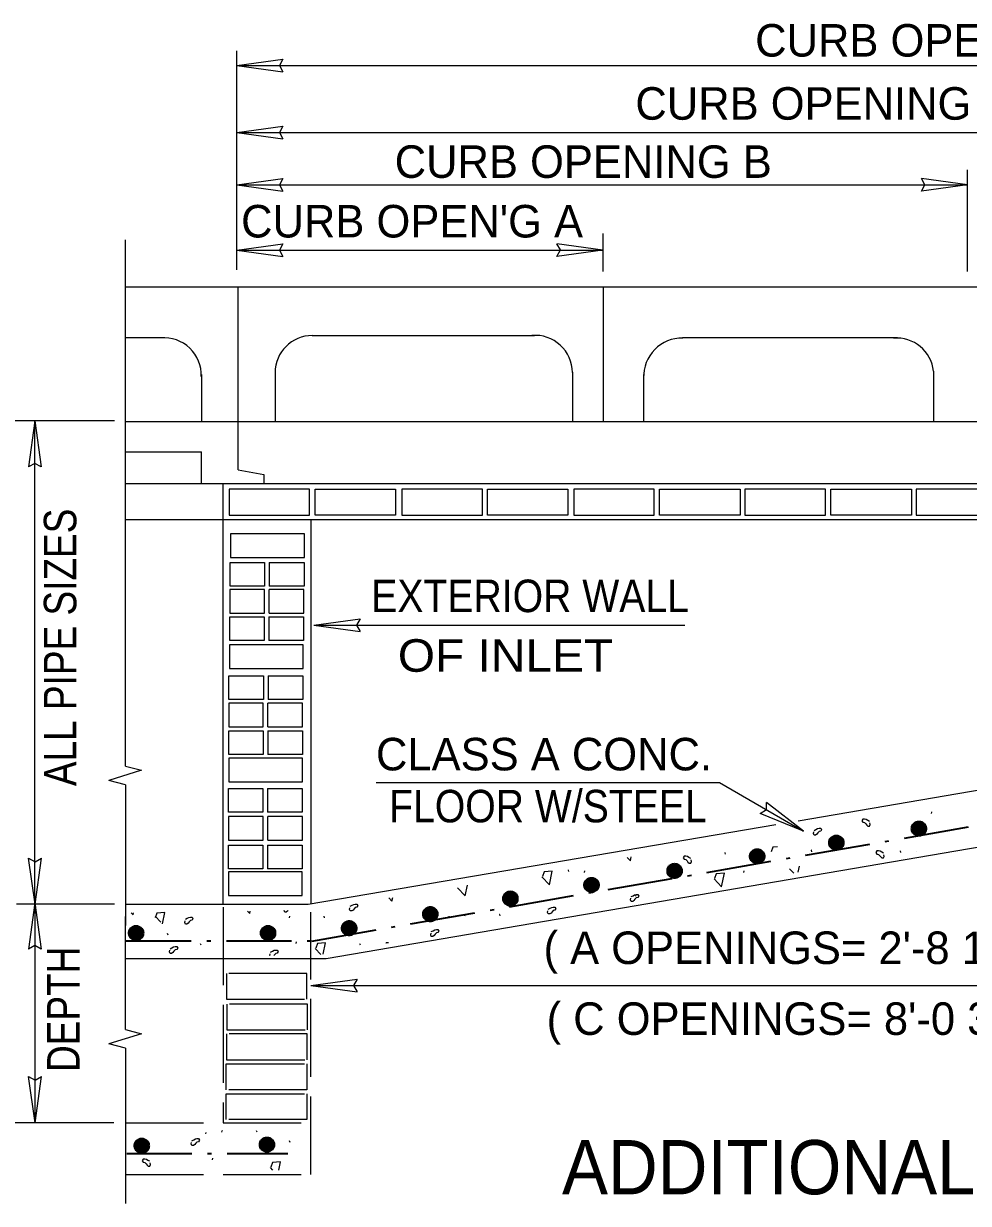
# Model space of a CAD drawing. Extents: x 385 to 753, y -129 to 142.
# Drawn here: x 631.4 to 666.24, y 0.88 to 44.41 of the extents above; entities that cross this region are included whole.
import ezdxf
from ezdxf.enums import TextEntityAlignment as Align

# ---------------------------------------------------------------- set-up
doc = ezdxf.new("R2010")
doc.units = 0
doc.header["$LTSCALE"] = 0.48
doc.linetypes.add('DOT_DASHED', pattern=[7.7, 5, -1.2, 0.3, -1.2])
doc.linetypes.add('LONG_DASHED', pattern=[7.5, 6, -1.5])
doc.layers.add('1', color=7, linetype='Continuous', lineweight=13)
doc.layers.add('25', color=7, linetype='Continuous', lineweight=13)
doc.layers.add('10', color=7, linetype='Continuous')

msp = doc.modelspace()

# ---------------------------------------------------------------- hatches: boundary and pattern name
at = {"layer": '1'}
for points in [[(664.1481, 14.7081, 1), (664.683, 14.7081, 1)], [(664.588, 14.7188, 1), (664.2762, 14.7188, 1)], [(661.1031, 14.1883, 1), (661.638, 14.1883, 1)], [(658.1835, 13.6864, 1), (658.7185, 13.6864, 1)], [(661.5392, 14.1872, 1), (661.2274, 14.1872, 1)], [(658.6231, 13.6999, 1), (658.3113, 13.6999, 1)], [(655.1386, 13.1488, 1), (655.6735, 13.1488, 1)], [(655.5744, 13.1683, 1), (655.2626, 13.1683, 1)], [(652.0757, 12.6289, 1), (652.6106, 12.6289, 1)], [(652.5256, 12.6811, 1), (652.2139, 12.6811, 1)], [(649.0845, 12.127, 1), (649.6195, 12.127, 1)], [(649.5211, 12.1494, 1), (649.2094, 12.1494, 1)], [(646.1291, 11.5534, 1), (646.664, 11.5534, 1)], [(646.5608, 11.5292, 1), (646.249, 11.5292, 1)], [(635.8146, 10.8548, 1), (635.2797, 10.8548, 1)], [(635.6893, 10.8222, 1), (635.3775, 10.8222, 1)], [(640.1467, 10.8548, 1), (640.6816, 10.8548, 1)], [(640.5506, 10.8222, 1), (640.2388, 10.8222, 1)], [(643.1379, 11.034, 1), (643.6728, 11.034, 1)], [(643.5562, 11.0419, 1), (643.2444, 11.0419, 1)], [(635.4889, 3.0078, 1), (636.0238, 3.0078, 1)], [(635.9103, 2.9967, 1), (635.5985, 2.9967, 1)], [(640.1048, 3.0498, 1), (640.6397, 3.0498, 1)], [(640.4641, 2.9967, 1), (640.1524, 2.9967, 1)]]:
    msp.add_hatch(color=256, dxfattribs=at).paths.add_polyline_path(points)

# ---------------------------------------------------------------- linework, layer by layer
for p, q in [((639.2601, 35.3191), (639.2601, 43.4055)), ((639.2601, 42.8615), (693.3139, 42.8615)), ((639.2601, 40.3876), (679.7477, 40.3876)), ((666.2117, 35.2587), (666.2117, 39.0147)), ((639.2601, 38.4567), (666.2117, 38.4567)), ((652.766, 35.2587), (652.766, 36.6674)), ((635.1567, 17.0179), (635.1567, 36.4288)), ((639.2601, 36.0537), (652.766, 36.0537)), ((634.7507, 29.7487), (627.4253, 29.7487)), ((631.818, 11.9162), (631.818, 29.7487)), ((640.2876, 24.5224), (640.2876, 23.6497)), ((640.4602, 24.5224), (640.4602, 23.6497)), ((640.2817, 22.6561), (640.2817, 23.5288)), ((640.4544, 22.6561), (640.4544, 23.5288)), ((640.2727, 22.5173), (640.2727, 21.6445)), ((640.4452, 22.5173), (640.4452, 21.6445)), ((642.1052, 22.2194), (655.7865, 22.2194)), ((640.2404, 20.3487), (640.2404, 19.4759)), ((640.413, 20.3487), (640.413, 19.4759)), ((640.2345, 18.4674), (640.2345, 19.3402)), ((640.4072, 18.4674), (640.4072, 19.3402)), ((640.2329, 18.3211), (640.2329, 17.4483)), ((640.4055, 18.3211), (640.4055, 17.4483)), ((635.1567, 16.3236), (635.1567, 11.1368)), ((640.2205, 16.1896), (640.2205, 15.3168)), ((640.3931, 16.1896), (640.3931, 15.3168)), ((640.2295, 14.2785), (640.2295, 15.1512)), ((640.4022, 14.2785), (640.4022, 15.1512)), ((640.2205, 14.095), (640.2205, 13.2222)), ((640.3931, 14.095), (640.3931, 13.2222)), ((634.7459, 11.9254), (631.1367, 11.9254)), ((631.818, 11.9662), (631.818, 3.8582)), ((635.1567, 7.3004), (635.1567, 11.4662)), ((642.0185, 8.9207), (696.1176, 8.9207)), ((635.1567, 6.6061), (635.1567, 0.8812)), ((634.7255, 3.8582), (627.0282, 3.8582))]:
    msp.add_line(p, q, dxfattribs=at)
at = {"layer": '1', "lineweight": 25}
for p, q in [((639.2604, 42.8607), (640.9634, 43.0947)), ((639.2604, 42.8607), (640.9634, 42.6267)), ((639.2604, 40.3867), (640.9634, 40.6208)), ((639.2604, 40.3867), (640.9634, 40.1527)), ((639.2604, 38.4559), (640.9634, 38.6899)), ((639.2604, 38.4559), (640.9634, 38.2219)), ((666.2113, 38.4576), (664.5083, 38.6916)), ((666.2113, 38.4576), (664.5083, 38.2236)), ((639.2604, 36.0528), (640.9634, 36.2868)), ((652.7657, 36.0545), (651.0627, 36.2885)), ((639.2604, 36.0528), (640.9634, 35.8188)), ((652.7657, 36.0545), (651.0627, 35.8205)), ((635.1567, 34.6923), (701.1434, 34.6923)), ((639.3096, 27.9446), (639.3096, 34.6923)), ((652.7784, 29.7297), (652.7784, 34.6923)), ((636.4605, 32.811), (635.1567, 32.811)), ((642.0369, 32.9027), (650.2412, 32.9027)), ((663.6258, 32.811), (655.6963, 32.811)), ((637.9551, 31.4574), (637.9551, 29.7357)), ((640.672, 31.5424), (640.672, 29.7297)), ((651.6371, 31.5527), (651.6371, 29.7357)), ((654.2564, 31.466), (654.2564, 29.7357)), ((664.9577, 31.5793), (664.9577, 29.7297)), ((631.8172, 29.7528), (631.5832, 28.0498)), ((631.8172, 29.7528), (632.0512, 28.0498)), ((635.1567, 29.7297), (693.3041, 29.7297)), ((635.1567, 28.6064), (637.9638, 28.6064)), ((637.9638, 27.4449), (637.9638, 28.6064)), ((635.1567, 27.4436), (696.1597, 27.4436)), ((638.7622, 11.9166), (638.7622, 27.4436)), ((635.1567, 26.1099), (696.1597, 26.1099)), ((641.9986, 11.9355), (641.9986, 26.1099)), ((642.1056, 22.2186), (643.8086, 22.4526)), ((642.1056, 22.2186), (643.8086, 21.9846)), ((642.555, 9.9162), (693.1942, 18.5846)), ((635.1567, 16.3236), (634.5445, 16.4869)), ((659.9661, 14.9986), (668.0201, 16.3717)), ((660.1559, 14.6188), (658.7997, 15.675)), ((660.1559, 14.6188), (658.5651, 15.2701)), ((641.8877, 11.9166), (659.1457, 14.8587)), ((631.8188, 11.9165), (631.5848, 13.6195)), ((631.8188, 11.9165), (632.0528, 13.6195)), ((631.8172, 11.9659), (631.5832, 10.2629)), ((631.8172, 11.9659), (632.0512, 10.2629)), ((635.1567, 11.9166), (641.8877, 11.9166)), ((635.1567, 9.9162), (642.555, 9.9162)), ((641.9951, 8.9198), (643.6981, 9.1538)), ((641.9951, 8.9198), (643.6981, 8.6858)), ((635.1567, 6.6061), (634.5445, 6.7694)), ((631.8188, 3.8586), (631.5848, 5.5616)), ((631.8188, 3.8586), (632.0528, 5.5616))]:
    msp.add_line(p, q, dxfattribs=at)
at = {"layer": '1', "linetype": 'DOT_DASHED', "lineweight": 35}
for p, q in [((642.0311, 10.5597), (692.8302, 19.3945)), ((635.1835, 10.5732), (641.9602, 10.5665)), ((635.2047, 2.7237), (641.143, 2.7178))]:
    msp.add_line(p, q, dxfattribs=at)
at = {"layer": '1', "linetype": 'LONG_DASHED', "lineweight": 25}
for p, q in [((638.7622, 11.8078), (638.7622, 3.8543)), ((641.9884, 1.9448), (641.9884, 11.6251)), ((635.1567, 3.8543), (641.9884, 3.8543)), ((635.1567, 1.9448), (642.0274, 1.9448))]:
    msp.add_line(p, q, dxfattribs=at)
at = {"layer": '1', "lineweight": 25}
for points in [[(640.9634, 43.0947), (640.8317, 42.8582), (640.9634, 42.6267)], [(640.9634, 40.6208), (640.8317, 40.3843), (640.9634, 40.1527)], [(640.9634, 38.6899), (640.8317, 38.4535), (640.9634, 38.2219)], [(664.5083, 38.2236), (664.6401, 38.46), (664.5083, 38.6916)], [(640.9634, 36.2868), (640.8317, 36.0504), (640.9634, 35.8188)], [(651.0627, 35.8205), (651.1944, 36.0569), (651.0627, 36.2885)], [(632.0512, 28.0498), (631.8148, 28.1816), (631.5832, 28.0498)], [(639.3096, 27.9446), (640.2549, 27.7767), (640.2549, 27.46)], [(643.8086, 22.4526), (643.6768, 22.2162), (643.8086, 21.9846)], [(635.1567, 17.0179), (635.7499, 16.8596), (634.5445, 16.4869)], [(658.5651, 15.2701), (658.7976, 15.4086), (658.7997, 15.675)], [(631.5848, 13.6195), (631.8212, 13.4878), (632.0528, 13.6195)], [(632.0512, 10.2629), (631.8148, 10.3947), (631.5832, 10.2629)], [(643.6981, 9.1538), (643.5663, 8.9174), (643.6981, 8.6858)], [(635.1567, 7.3004), (635.7499, 7.1421), (634.5445, 6.7694)], [(631.5848, 5.5616), (631.8212, 5.4298), (632.0528, 5.5616)]]:
    msp.add_lwpolyline(points, dxfattribs=at)
at = {"layer": '1'}
for points in [[(638.9758, 26.2733), (641.9461, 26.2733), (641.9461, 27.2288), (638.9758, 27.2288)], [(645.1163, 26.2733), (642.1461, 26.2733), (642.1461, 27.2288), (645.1163, 27.2288)], [(645.3502, 26.2733), (648.3204, 26.2733), (648.3204, 27.2288), (645.3502, 27.2288)], [(651.471, 26.2733), (648.5007, 26.2733), (648.5007, 27.2288), (651.471, 27.2288)], [(651.6852, 26.2733), (654.6554, 26.2733), (654.6554, 27.2288), (651.6852, 27.2288)], [(657.8257, 26.2733), (654.8554, 26.2733), (654.8554, 27.2288), (657.8257, 27.2288)], [(658.0002, 26.2733), (660.9704, 26.2733), (660.9704, 27.2288), (658.0002, 27.2288)], [(664.1407, 26.2733), (661.1704, 26.2733), (661.1704, 27.2288), (664.1407, 27.2288)], [(664.3153, 26.2733), (667.2856, 26.2733), (667.2856, 27.2288), (664.3153, 27.2288)], [(639.0305, 24.7136), (641.7561, 24.7136), (641.7561, 25.5863), (639.0305, 25.5863)], [(638.9857, 20.618), (641.7113, 20.618), (641.7113, 21.4907), (638.9857, 21.4907)], [(638.9609, 16.4293), (641.6865, 16.4293), (641.6865, 17.3021), (638.9609, 17.3021)], [(638.9485, 12.2405), (641.6741, 12.2405), (641.6741, 13.1132), (638.9485, 13.1132)]]:
    msp.add_lwpolyline(points, close=True, dxfattribs=at)
for points in [[(640.2876, 23.6497), (639.0156, 23.6497), (639.0156, 24.5224), (640.2876, 24.5224)], [(640.4602, 24.5224), (641.7412, 24.5224), (641.7412, 23.6497), (640.4602, 23.6497)], [(640.2817, 23.5288), (639.0098, 23.5288), (639.0098, 22.6561), (640.2817, 22.6561)], [(640.4544, 22.6561), (641.7354, 22.6561), (641.7354, 23.5288), (640.4544, 23.5288)], [(640.2727, 21.6445), (639.0007, 21.6445), (639.0007, 22.5173), (640.2727, 22.5173)], [(640.4452, 22.5173), (641.7262, 22.5173), (641.7262, 21.6445), (640.4452, 21.6445)], [(640.2404, 19.4759), (638.9684, 19.4759), (638.9684, 20.3487), (640.2404, 20.3487)], [(640.413, 20.3487), (641.694, 20.3487), (641.694, 19.4759), (640.413, 19.4759)], [(640.2345, 19.3402), (638.9627, 19.3402), (638.9627, 18.4674), (640.2345, 18.4674)], [(640.4072, 18.4674), (641.6882, 18.4674), (641.6882, 19.3402), (640.4072, 19.3402)], [(640.2329, 17.4483), (638.9609, 17.4483), (638.9609, 18.3211), (640.2329, 18.3211)], [(640.4055, 18.3211), (641.6865, 18.3211), (641.6865, 17.4483), (640.4055, 17.4483)], [(640.2205, 15.3168), (638.9485, 15.3168), (638.9485, 16.1896), (640.2205, 16.1896)], [(640.3931, 16.1896), (641.6741, 16.1896), (641.6741, 15.3168), (640.3931, 15.3168)], [(640.2295, 15.1512), (638.9577, 15.1512), (638.9577, 14.2785), (640.2295, 14.2785)], [(640.4022, 14.2785), (641.6832, 14.2785), (641.6832, 15.1512), (640.4022, 15.1512)], [(640.2205, 13.2222), (638.9485, 13.2222), (638.9485, 14.095), (640.2205, 14.095)], [(640.3931, 14.095), (641.6741, 14.095), (641.6741, 13.2222), (640.3931, 13.2222)], [(659.1972, 14.0406), (659.0277, 14.0275), (658.969, 13.8519)], [(656.0048, 13.6115), (655.9344, 13.6465), (655.8761, 13.6816), (655.8176, 13.6933), (655.7591, 13.6933), (655.7241, 13.635), (655.7591, 13.5762), (655.8176, 13.5645), (655.8642, 13.5178), (655.8995, 13.471), (655.9462, 13.436), (656.0047, 13.4361), (656.0281, 13.4945), (656.0166, 13.553)], [(657.2796, 13.7627), (657.2656, 13.8177), (657.2638, 13.8192)], [(660.4647, 13.8544), (660.4507, 13.9093), (660.449, 13.9108)], [(657.9592, 13.0928), (657.9732, 13.1478), (657.9747, 13.1493)], [(647.0792, 11.4217), (647.0932, 11.4767), (647.0947, 11.4782)], [(647.6762, 11.4885), (647.6902, 11.5435), (647.6918, 11.545)], [(648.9707, 11.4852), (648.9565, 11.5401), (648.9549, 11.5418)], [(643.5792, 11.0743), (643.5932, 11.1293), (643.5947, 11.1308)]]:
    msp.add_lwpolyline(points, dxfattribs=at)
at = {"layer": '1', "linetype": 'LONG_DASHED', "lineweight": 25}
for points in [[(638.8765, 8.41), (641.8467, 8.41), (641.8467, 9.3654), (638.8765, 9.3654)], [(638.897, 7.2793), (641.8673, 7.2793), (641.8673, 8.2348), (638.897, 8.2348)], [(638.8868, 6.1776), (641.857, 6.1776), (641.857, 7.133), (638.8868, 7.133)], [(638.8722, 6.026), (641.8424, 6.026), (641.8424, 5.0706), (638.8722, 5.0706)], [(638.8722, 4.9288), (641.8424, 4.9288), (641.8424, 3.9734), (638.8722, 3.9734)]]:
    msp.add_lwpolyline(points, close=True, dxfattribs=at)
at = {"layer": '1', "linetype": 'DOT_DASHED', "lineweight": 35}
for centre in [(664.4156, 14.7081), (661.3706, 14.1883), (658.451, 13.6864), (655.4061, 13.1488), (652.3432, 12.6289), (649.352, 12.127), (646.3966, 11.5534), (635.5472, 10.8548), (640.4142, 10.8548), (643.4053, 11.034), (635.7563, 3.0078), (640.3723, 3.0498)]:
    msp.add_circle(centre, 0.2675, dxfattribs=at)
at = {"layer": '1'}
for centre in [(664.4321, 14.7188), (661.3833, 14.1872), (658.4672, 13.6999), (655.4185, 13.1683), (652.3697, 12.6811), (649.3652, 12.1494), (646.4049, 11.5292), (635.5334, 10.8222), (640.3947, 10.8222), (643.4003, 11.0419), (635.7544, 2.9967), (640.3082, 2.9967)]:
    msp.add_circle(centre, 0.1559, dxfattribs=at)
at = {"layer": '1', "lineweight": 25}
for centre, radius, start, end in [((636.5723, 31.4357), 1.3798, 358.15728, 94.6455), ((642.0514, 31.5205), 1.3798, 90.44032, 179.52519), ((650.2588, 31.5262), 1.3798, 0.47481, 94.6455), ((655.6916, 31.3816), 1.4268, 89.4691, 181.76147), ((663.5861, 31.4282), 1.3798, 6.28689, 94.6455)]:
    msp.add_arc(centre, radius, start, end, dxfattribs=at)
at = {"layer": '25'}
for p, q in [((664.343, 13.8526), (664.3431, 13.8527)), ((659.6484, 13.2282), (659.8012, 13.069)), ((659.9629, 13.0969), (660.0094, 13.3193)), ((636.2449, 11.4748), (636.4574, 11.2536)), ((642.1492, 10.2816), (642.3617, 10.0603)), ((640.4898, 2.2041), (640.5822, 2.1081))]:
    msp.add_line(p, q, dxfattribs=at)
for points in [[(644.4016, 16.4076), (657.0669, 16.4076), (660.1558, 14.6178)], [(664.8835, 15.2652), (664.8975, 15.3202), (664.8991, 15.3217)], [(662.5971, 14.9763), (662.5267, 15.0114), (662.4684, 15.0465), (662.4098, 15.0582), (662.3513, 15.0582), (662.3163, 14.9999), (662.3513, 14.9412), (662.4098, 14.9294), (662.4565, 14.8827), (662.4918, 14.8358), (662.5385, 14.8008), (662.597, 14.801), (662.6203, 14.8593), (662.6088, 14.9178)], [(660.5479, 14.6443), (660.6182, 14.6795), (660.6766, 14.7146), (660.7351, 14.7264), (660.7937, 14.7263), (660.8288, 14.6678), (660.7937, 14.6094), (660.7351, 14.5976), (660.6884, 14.5508), (660.6532, 14.504), (660.6064, 14.4689), (660.5481, 14.469), (660.5246, 14.5276), (660.5362, 14.5858)], [(653.6577, 13.6395), (653.7774, 13.515), (653.8088, 13.6652)], [(663.1135, 13.8026), (663.0434, 13.8377), (662.9849, 13.8728), (662.9264, 13.8846), (662.868, 13.8846), (662.8329, 13.8261), (662.8678, 13.7676), (662.9264, 13.7558), (662.9732, 13.7092), (663.0084, 13.6623), (663.055, 13.6273), (663.1137, 13.6273), (663.137, 13.6857), (663.1252, 13.7441)], [(663.7542, 13.8297), (663.7402, 13.8845), (663.7385, 13.886)], [(650.5092, 12.9274), (650.79, 12.6351), (650.8953, 13.1381), (650.591, 13.1146), (650.5325, 12.9392)], [(651.5082, 13.1262), (651.4942, 13.1812), (651.4925, 13.1827)], [(652.0815, 13.0927), (652.0955, 13.1478), (652.0971, 13.1493)], [(656.86, 12.8526), (657.1408, 12.5602), (657.2462, 13.0633), (656.9419, 13.0397), (656.8834, 12.8643)], [(647.4024, 12.5247), (647.6832, 12.2324), (647.7634, 12.6159)], [(653.8036, 12.1977), (653.8739, 12.2328), (653.9322, 12.2679), (653.9907, 12.2798), (654.0493, 12.2797), (654.0844, 12.2212), (654.0493, 12.1628), (653.9907, 12.1509), (653.9441, 12.1042), (653.9088, 12.0574), (653.8622, 12.0223), (653.8037, 12.0224), (653.7803, 12.0809), (653.7918, 12.1392)], [(653.9778, 12.2134), (653.9918, 12.2685), (653.9934, 12.27)], [(643.4447, 11.8446), (643.515, 11.8797), (643.5733, 11.9148), (643.6318, 11.9267), (643.6904, 11.9266), (643.7255, 11.868), (643.6905, 11.8097), (643.6318, 11.7978), (643.5852, 11.751), (643.55, 11.7043), (643.5032, 11.6692), (643.4448, 11.6692), (643.4213, 11.7278), (643.433, 11.786)], [(644.8723, 12.1493), (644.9832, 12.0337), (645.0124, 12.173)], [(650.7457, 11.7338), (650.8159, 11.769), (650.8743, 11.8041), (650.9328, 11.816), (650.9915, 11.8158), (651.0265, 11.7573), (650.9915, 11.699), (650.9328, 11.6871), (650.8863, 11.6403), (650.851, 11.5936), (650.8043, 11.5585), (650.7458, 11.5586), (650.7223, 11.6171), (650.734, 11.6753)], [(635.3664, 11.6028), (635.4372, 11.529), (635.4529, 11.6039)], [(636.5235, 11.2005), (636.6107, 11.6174), (636.3065, 11.5939), (636.248, 11.4186)], [(637.3641, 11.3637), (637.4343, 11.3987), (637.4927, 11.4339), (637.5512, 11.4458), (637.6098, 11.4457), (637.6448, 11.3872), (637.6098, 11.3287), (637.5512, 11.3169), (637.5046, 11.2702), (637.4693, 11.2234), (637.4226, 11.1883), (637.3642, 11.1884), (637.3407, 11.2469), (637.3523, 11.3052)], [(639.6563, 11.6624), (639.7373, 11.5782), (639.7552, 11.6638)], [(641.1474, 11.6832), (641.1325, 11.6634), (641.0858, 11.6283), (641.0274, 11.6284), (641.0062, 11.6813)], [(641.2015, 11.4217), (641.2155, 11.4767), (641.2171, 11.4782)], [(642.496, 11.4183), (642.4818, 11.4733), (642.4802, 11.4749)], [(646.4348, 10.9072), (646.5051, 10.9422), (646.5634, 10.9774), (646.6219, 10.9893), (646.6806, 10.9892), (646.7156, 10.9307), (646.6806, 10.8722), (646.6219, 10.8604), (646.5753, 10.8137), (646.5401, 10.7669), (646.4933, 10.7317), (646.4349, 10.7319), (646.4114, 10.7904), (646.4231, 10.8486)], [(635.4302, 10.7852), (635.4442, 10.8402), (635.4458, 10.8417)], [(636.7247, 10.7817), (636.7105, 10.8368), (636.7089, 10.8383)], [(637.914, 10.4731), (637.9282, 10.4182), (637.9297, 10.4166)], [(641.4484, 10.473), (641.4624, 10.528), (641.464, 10.5295)], [(642.448, 10.0753), (642.5353, 10.4922), (642.231, 10.4687), (642.1725, 10.2933)], [(643.7917, 10.4731), (643.8058, 10.4182), (643.8073, 10.4166)], [(644.8575, 10.4909), (644.8324, 10.496), (644.7737, 10.496), (644.7607, 10.4742)], [(636.7998, 10.2791), (636.8699, 10.3142), (636.9283, 10.3493), (636.9868, 10.3612), (637.0455, 10.3611), (637.0805, 10.3026), (637.0455, 10.2442), (636.9868, 10.2323), (636.9402, 10.1856), (636.905, 10.1388), (636.8582, 10.1037), (636.7998, 10.1038), (636.7763, 10.1623), (636.788, 10.2206)], [(640.4862, 10.0262), (640.4843, 10.031), (640.4959, 10.0892)], [(640.5077, 10.1478), (640.578, 10.1829), (640.6363, 10.218), (640.6948, 10.2299), (640.7535, 10.2297), (640.7885, 10.1712), (640.7534, 10.1129), (640.6948, 10.101), (640.6482, 10.0542), (640.6286, 10.0282)], [(638.1155, 3.442), (638.1295, 3.497), (638.1311, 3.4986)], [(638.7125, 3.5088), (638.7265, 3.5638), (638.7282, 3.5653)], [(640.007, 3.5055), (639.9928, 3.5605), (639.9912, 3.5621)], [(637.6037, 3.1927), (637.674, 3.2278), (637.7324, 3.2629), (637.7908, 3.2748), (637.8495, 3.2747), (637.8845, 3.2162), (637.8495, 3.1578), (637.7908, 3.1459), (637.7442, 3.0992), (637.709, 3.0524), (637.6622, 3.0173), (637.6038, 3.0174), (637.5804, 3.0759), (637.592, 3.1342)], [(641.1964, 3.1968), (641.2105, 3.1419), (641.212, 3.1403)], [(636.0558, 2.4345), (635.9857, 2.4697), (635.9271, 2.5047), (635.8687, 2.5164), (635.81, 2.5164), (635.7751, 2.4579), (635.8102, 2.3993), (635.8687, 2.3875), (635.9153, 2.3408), (635.9506, 2.294), (635.9973, 2.259), (636.0558, 2.259), (636.0793, 2.3175), (636.0676, 2.376)], [(638.3624, 2.4934), (638.3764, 2.5483), (638.3781, 2.5499)], [(640.8117, 2.1081), (640.8758, 2.4148), (640.5717, 2.3917), (640.5132, 2.2161)]]:
    msp.add_lwpolyline(points, dxfattribs=at)

# ---------------------------------------------------------------- texts
at = {"layer": '10'}
for s, p in [('CURB OPENING D', (658.3775, 43.1901)), ('CURB OPENING C', (653.9594, 40.8618)), ('CURB OPENING B', (645.0833, 38.716)), ("CURB OPEN'G A", (639.4193, 36.5172)), ('CLASS A CONC.', (644.3932, 16.8563)), ("( A OPENINGS= 2'-8 1/4'' ) ( B OPENINGS= 5'-4 1/2'' )", (650.5735, 9.7121)), ("( C OPENINGS= 8'-0 3/4'' ) ( D OPENINGS= 10'-9'' )", (650.6864, 7.0976))]:
    msp.add_text(s, height=1.2, dxfattribs=at).set_placement(p)
at = {"layer": '10', "width": 0.85}
for s, p in [('ALL PIPE SIZES', (633.3443, 16.2773)), ('DEPTH', (633.4627, 5.731))]:
    msp.add_text(s, height=1.2, rotation=90, dxfattribs=at).set_placement(p)
at = {"layer": '10'}
for s, width, p in [('EXTERIOR WALL ', 0.9, (644.2181, 22.695)), ('  OF INLET ', 1.1, (644.2181, 20.495)), ('FLOOR W/STEEL', 0.9, (644.8776, 14.9387))]:
    msp.add_text(s, height=1.2, dxfattribs=dict(at, width=width)).set_placement(p)
at = {"layer": '10', "width": 0.95}
msp.add_text('ADDITIONAL OPENINGS', height=2, dxfattribs=at).set_placement((665.9371, 1.2173), align=Align.CENTER)

doc.saveas('drawing.dxf')
